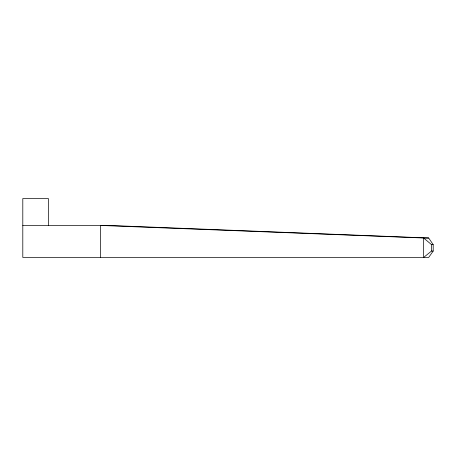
<?xml version="1.0" encoding="UTF-8"?>
<svg xmlns="http://www.w3.org/2000/svg" width="456" height="456" viewBox="0 0 456 456"><rect width="100%" height="100%" fill="white"/><g stroke="black" fill="none" stroke-linecap="round" stroke-linejoin="round"><path stroke-width="0.68" d="M22.8 225.441L108.784 225.441L428.674 237.998L433.2 244.638L433.2 251.039L428.68 257.44L22.8 257.44L22.8 198.559L48.399 198.559L48.399 225.441M433.2 251.039L431.541 251.039L423.647 257.44L423.647 237.998L100.502 225.441L100.502 257.44M428.674 237.998L423.647 237.998L431.541 244.638L433.2 244.638M431.541 244.638L431.541 251.039"/></g></svg>
